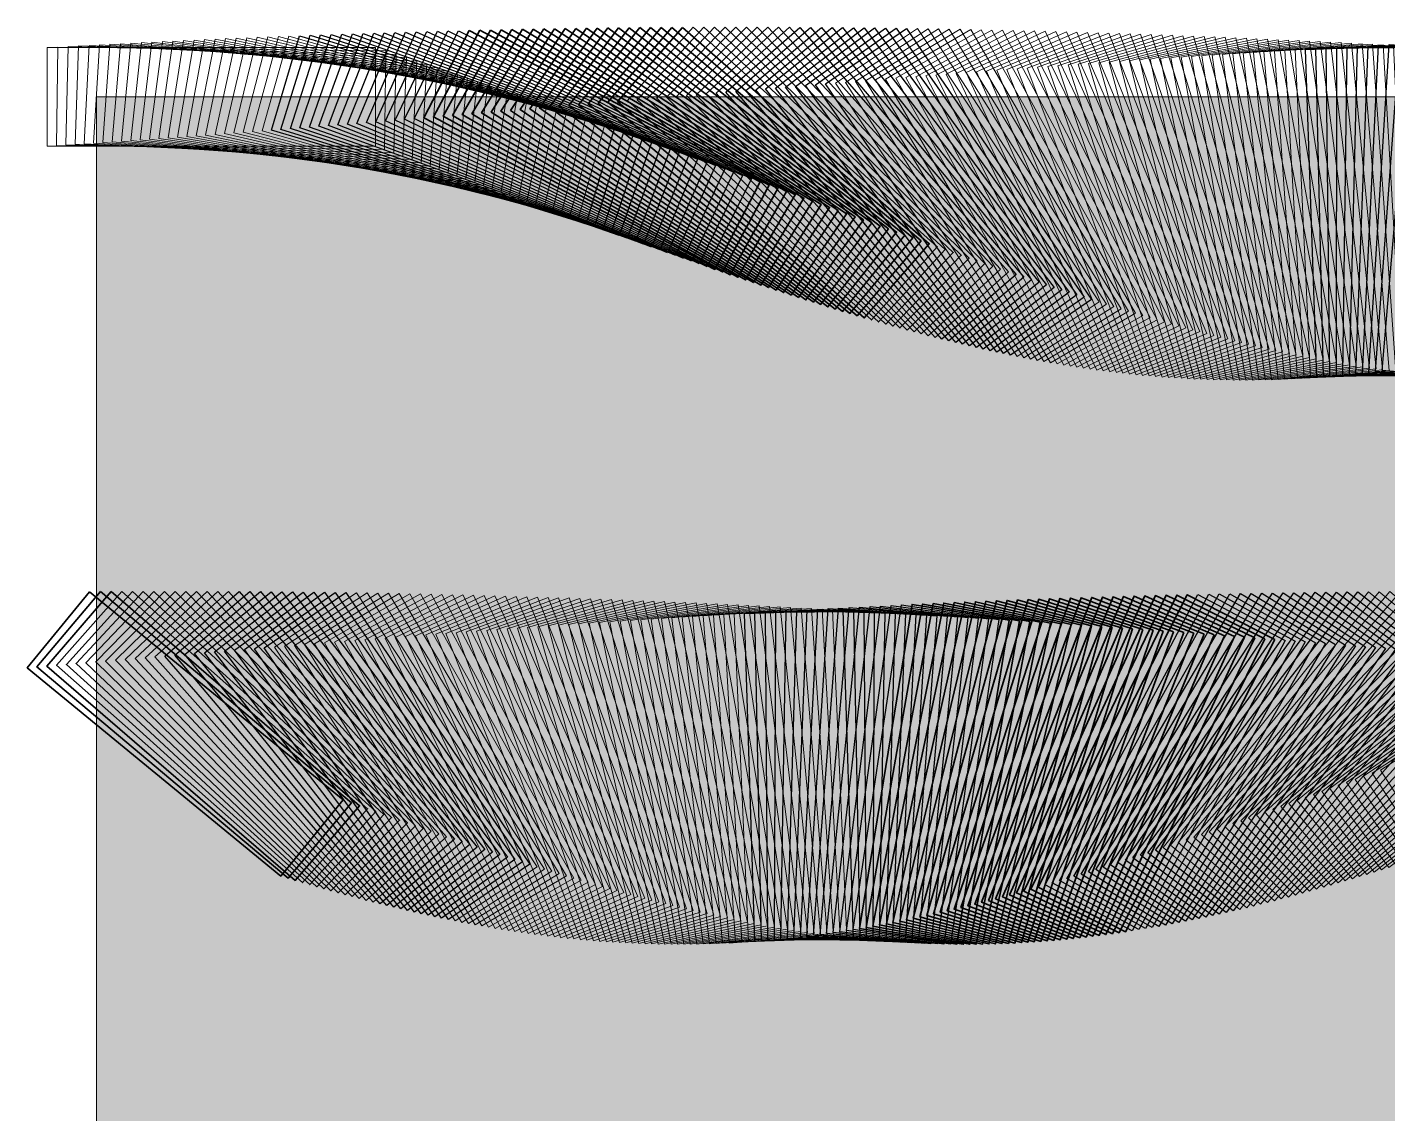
# Model space of a CAD drawing. Header units: inches. Extents: x -1.5 to 44, y 0 to 21.5.
# Drawn here: x -0.59 to 10.93, y 10.49 to 19.69 of the extents above; entities that cross this region are included whole.
import ezdxf

# ---------------------------------------------------------------- set-up
doc = ezdxf.new("R2010")
doc.units = ezdxf.units.IN
doc.header["$MEASUREMENT"] = 0
doc.layers.add('Layer 1', color=7, linetype='Continuous')

# ---------------------------------------------------------------- blocks, each defined once
blk = doc.blocks.new('block 2')
at = {"layer": 'Layer 1', "true_color": 0xe4d2e7}
h = blk.add_hatch(color=254, dxfattribs=at)
h.dxf.hatch_style = 2
h.paths.add_polyline_path([(0, 19.097), (41.667, 19.097), (41.667, 0), (0, 0)])
at = {"layer": 'Layer 1', "color": 216, "lineweight": 15, "true_color": 0x740171}
for points in [[(0.915, 19.582), (3.647, 19.084), (3.498, 18.265), (0.765, 18.762), (0.915, 19.582)], [(1.004, 19.586), (3.731, 19.056), (3.572, 18.238), (0.845, 18.768), (1.004, 19.586)], [(7.581, 19.663), (8.92, 17.229), (8.189, 16.827), (6.851, 19.262), (7.581, 19.663)], [(7.671, 19.661), (8.98, 17.211), (8.245, 16.818), (6.936, 19.268), (7.671, 19.661)], [(7.761, 19.659), (9.041, 17.194), (8.301, 16.81), (7.022, 19.275), (7.761, 19.659)], [(0.826, 19.578), (3.564, 19.113), (3.425, 18.292), (0.686, 18.756), (0.826, 19.578)], [(10.27, 19.569), (10.665, 16.819), (9.84, 16.701), (9.445, 19.45), (10.27, 19.569)], [(10.359, 19.565), (10.721, 16.811), (9.895, 16.702), (9.533, 19.456), (10.359, 19.565)], [(2.833, 14.888), (4.163, 12.45), (3.431, 12.051), (2.101, 14.489), (2.833, 14.888)], [(2.923, 14.886), (4.224, 12.432), (3.487, 12.042), (2.187, 14.496), (2.923, 14.886)], [(11.922, 14.345), (10.031, 12.31), (9.421, 12.877), (11.312, 14.912), (11.922, 14.345)], [(12.006, 14.338), (10.091, 12.325), (9.487, 12.9), (11.402, 14.912), (12.006, 14.338)], [(12.089, 14.33), (10.15, 12.341), (9.553, 12.923), (11.493, 14.912), (12.089, 14.33)], [(5.521, 14.793), (5.907, 12.042), (5.082, 11.927), (4.696, 14.678), (5.521, 14.793)], [(5.61, 14.789), (5.963, 12.034), (5.136, 11.928), (4.784, 14.683), (5.61, 14.789)]]:
    blk.add_lwpolyline(points, dxfattribs=at)
at = {"layer": 'Layer 1', "color": 216, "lineweight": 18, "true_color": 0x740171}
for points in [[(1.093, 19.59), (3.813, 19.027), (3.644, 18.211), (0.924, 18.774), (1.093, 19.59)], [(1.182, 19.593), (3.896, 18.998), (3.717, 18.184), (1.004, 18.78), (1.182, 19.593)], [(7.311, 19.669), (8.736, 17.284), (8.021, 16.857), (6.595, 19.241), (7.311, 19.669)], [(7.401, 19.667), (8.797, 17.266), (8.077, 16.847), (6.68, 19.248), (7.401, 19.667)], [(7.491, 19.665), (8.858, 17.247), (8.133, 16.837), (6.766, 19.255), (7.491, 19.665)], [(10.448, 19.56), (10.777, 16.802), (9.949, 16.703), (9.62, 19.462), (10.448, 19.56)], [(10.537, 19.556), (10.833, 16.794), (10.004, 16.705), (9.708, 19.467), (10.537, 19.556)], [(10.625, 19.551), (10.888, 16.786), (10.059, 16.707), (9.796, 19.473), (10.625, 19.551)], [(2.562, 14.894), (3.979, 12.505), (3.263, 12.08), (1.846, 14.469), (2.562, 14.894)], [(2.653, 14.892), (4.041, 12.486), (3.319, 12.07), (1.931, 14.476), (2.653, 14.892)], [(2.743, 14.89), (4.102, 12.468), (3.375, 12.06), (2.016, 14.482), (2.743, 14.89)], [(11.755, 14.359), (9.913, 12.279), (9.289, 12.831), (11.131, 14.911), (11.755, 14.359)], [(11.839, 14.352), (9.972, 12.294), (9.355, 12.854), (11.221, 14.912), (11.839, 14.352)], [(5.699, 14.785), (6.019, 12.025), (5.191, 11.93), (4.872, 14.689), (5.699, 14.785)], [(5.788, 14.78), (6.075, 12.017), (5.246, 11.931), (4.959, 14.694), (5.788, 14.78)], [(5.877, 14.776), (6.13, 12.01), (5.3, 11.934), (5.047, 14.7), (5.877, 14.776)]]:
    blk.add_lwpolyline(points, dxfattribs=at)
at = {"layer": 'Layer 1', "color": 216, "lineweight": 20, "true_color": 0x740171}
for points in [[(1.272, 19.597), (3.978, 18.969), (3.789, 18.158), (1.083, 18.786), (1.272, 19.597)], [(1.361, 19.601), (4.059, 18.941), (3.861, 18.131), (1.163, 18.792), (1.361, 19.601)], [(1.45, 19.605), (4.14, 18.912), (3.933, 18.105), (1.243, 18.798), (1.45, 19.605)], [(1.54, 19.608), (4.221, 18.883), (4.004, 18.079), (1.322, 18.804), (1.54, 19.608)], [(1.629, 19.612), (4.302, 18.855), (4.075, 18.053), (1.402, 18.81), (1.629, 19.612)], [(6.95, 19.675), (8.488, 17.362), (7.794, 16.9), (6.256, 19.213), (6.95, 19.675)], [(7.04, 19.673), (8.55, 17.342), (7.851, 16.889), (6.34, 19.22), (7.04, 19.673)], [(7.13, 19.672), (8.612, 17.323), (7.907, 16.878), (6.425, 19.227), (7.13, 19.672)], [(7.22, 19.67), (8.674, 17.303), (7.964, 16.867), (6.51, 19.234), (7.22, 19.67)], [(10.714, 19.547), (10.944, 16.779), (10.113, 16.71), (9.884, 19.478), (10.714, 19.547)], [(10.803, 19.542), (10.999, 16.772), (10.168, 16.713), (9.972, 19.483), (10.803, 19.542)], [(10.892, 19.538), (11.055, 16.765), (10.223, 16.716), (10.06, 19.489), (10.892, 19.538)], [(10.98, 19.533), (11.11, 16.758), (10.278, 16.719), (10.148, 19.494), (10.98, 19.533)], [(2.202, 14.9), (3.732, 12.582), (3.036, 12.123), (1.506, 14.441), (2.202, 14.9)], [(2.292, 14.899), (3.794, 12.562), (3.093, 12.111), (1.591, 14.448), (2.292, 14.899)], [(2.382, 14.897), (3.856, 12.543), (3.15, 12.101), (1.676, 14.455), (2.382, 14.897)], [(2.472, 14.896), (3.918, 12.523), (3.206, 12.09), (1.761, 14.462), (2.472, 14.896)], [(11.419, 14.387), (9.68, 12.221), (9.03, 12.743), (10.769, 14.909), (11.419, 14.387)], [(11.503, 14.38), (9.738, 12.235), (9.094, 12.765), (10.86, 14.909), (11.503, 14.38)], [(11.587, 14.373), (9.796, 12.249), (9.159, 12.787), (10.95, 14.91), (11.587, 14.373)], [(11.671, 14.366), (9.855, 12.264), (9.224, 12.809), (11.041, 14.911), (11.671, 14.366)], [(5.966, 14.771), (6.186, 12.002), (5.355, 11.936), (5.135, 14.705), (5.966, 14.771)], [(6.054, 14.767), (6.241, 11.995), (5.41, 11.939), (5.223, 14.711), (6.054, 14.767)], [(6.143, 14.762), (6.297, 11.988), (5.464, 11.942), (5.311, 14.716), (6.143, 14.762)], [(6.232, 14.757), (6.352, 11.982), (5.519, 11.946), (5.399, 14.721), (6.232, 14.757)]]:
    blk.add_lwpolyline(points, dxfattribs=at)
at = {"layer": 'Layer 1', "color": 216, "lineweight": 25, "true_color": 0x740171}
for points in [[(1.719, 19.615), (4.382, 18.826), (4.146, 18.027), (1.482, 18.816), (1.719, 19.615)], [(1.808, 19.618), (4.462, 18.798), (4.216, 18.001), (1.562, 18.822), (1.808, 19.618)], [(1.898, 19.622), (4.542, 18.769), (4.286, 17.976), (1.642, 18.829), (1.898, 19.622)], [(1.988, 19.625), (4.621, 18.741), (4.356, 17.951), (1.722, 18.835), (1.988, 19.625)], [(2.077, 19.628), (4.7, 18.712), (4.425, 17.925), (1.803, 18.841), (2.077, 19.628)], [(2.167, 19.631), (4.778, 18.684), (4.494, 17.9), (1.883, 18.848), (2.167, 19.631)], [(6.317, 19.683), (8.044, 17.507), (7.391, 16.989), (5.665, 19.165), (6.317, 19.683)], [(6.408, 19.682), (8.108, 17.485), (7.449, 16.975), (5.749, 19.172), (6.408, 19.682)], [(6.498, 19.681), (8.172, 17.464), (7.507, 16.962), (5.833, 19.179), (6.498, 19.681)], [(6.588, 19.68), (8.236, 17.443), (7.565, 16.949), (5.917, 19.186), (6.588, 19.68)], [(6.679, 19.679), (8.299, 17.423), (7.622, 16.936), (6.002, 19.193), (6.679, 19.679)], [(6.769, 19.678), (8.362, 17.402), (7.679, 16.924), (6.086, 19.2), (6.769, 19.678)], [(6.859, 19.676), (8.425, 17.382), (7.737, 16.912), (6.171, 19.207), (6.859, 19.676)], [(11.069, 19.528), (11.165, 16.752), (10.332, 16.723), (10.236, 19.499), (11.069, 19.528)], [(11.157, 19.523), (11.22, 16.746), (10.387, 16.727), (10.324, 19.504), (11.157, 19.523)], [(11.245, 19.518), (11.275, 16.741), (10.442, 16.732), (10.412, 19.509), (11.245, 19.518)], [(11.334, 19.513), (11.331, 16.736), (10.497, 16.737), (10.501, 19.514), (11.334, 19.513)], [(11.422, 19.508), (11.385, 16.731), (10.552, 16.742), (10.589, 19.519), (11.422, 19.508)], [(11.51, 19.503), (11.44, 16.726), (10.607, 16.747), (10.677, 19.524), (11.51, 19.503)], [(11.599, 19.498), (11.495, 16.722), (10.663, 16.753), (10.766, 19.529), (11.599, 19.498)], [(1.569, 14.908), (3.288, 12.726), (2.634, 12.21), (0.915, 14.392), (1.569, 14.908)], [(1.66, 14.907), (3.353, 12.705), (2.692, 12.197), (0.999, 14.399), (1.66, 14.907)], [(1.75, 14.906), (3.416, 12.684), (2.75, 12.184), (1.083, 14.406), (1.75, 14.906)], [(1.84, 14.905), (3.48, 12.663), (2.807, 12.171), (1.168, 14.413), (1.84, 14.905)], [(1.931, 14.904), (3.543, 12.642), (2.865, 12.158), (1.252, 14.42), (1.931, 14.904)], [(2.021, 14.903), (3.606, 12.622), (2.922, 12.146), (1.337, 14.427), (2.021, 14.903)], [(2.111, 14.902), (3.669, 12.602), (2.979, 12.134), (1.421, 14.434), (2.111, 14.902)], [(10.828, 14.436), (9.277, 12.132), (8.585, 12.597), (10.137, 14.901), (10.828, 14.436)], [(10.913, 14.429), (9.334, 12.144), (8.648, 12.617), (10.228, 14.903), (10.913, 14.429)], [(10.998, 14.422), (9.391, 12.156), (8.711, 12.638), (10.318, 14.904), (10.998, 14.422)], [(11.082, 14.415), (9.448, 12.168), (8.774, 12.658), (10.408, 14.905), (11.082, 14.415)], [(11.166, 14.408), (9.506, 12.181), (8.838, 12.679), (10.498, 14.906), (11.166, 14.408)], [(11.251, 14.401), (9.564, 12.194), (8.902, 12.7), (10.589, 14.907), (11.251, 14.401)], [(11.335, 14.394), (9.622, 12.208), (8.966, 12.722), (10.679, 14.908), (11.335, 14.394)], [(6.32, 14.752), (6.407, 11.976), (5.574, 11.95), (5.487, 14.726), (6.32, 14.752)], [(6.409, 14.747), (6.462, 11.97), (5.629, 11.954), (5.575, 14.732), (6.409, 14.747)], [(6.674, 14.732), (6.627, 11.955), (5.794, 11.969), (5.84, 14.747), (6.674, 14.732)], [(6.762, 14.728), (6.682, 11.951), (5.849, 11.975), (5.929, 14.751), (6.762, 14.728)], [(6.85, 14.722), (6.737, 11.947), (5.904, 11.981), (6.017, 14.756), (6.85, 14.722)], [(6.497, 14.743), (6.517, 11.965), (5.684, 11.959), (5.664, 14.737), (6.497, 14.743)], [(6.585, 14.738), (6.572, 11.96), (5.739, 11.964), (5.752, 14.742), (6.585, 14.738)]]:
    blk.add_lwpolyline(points, dxfattribs=at)
at = {"layer": 'Layer 1', "color": 216, "lineweight": 30, "true_color": 0x740171}
for points in [[(2.257, 19.634), (4.857, 18.655), (4.563, 17.876), (1.963, 18.854), (2.257, 19.634)], [(2.347, 19.637), (4.934, 18.627), (4.632, 17.851), (2.044, 18.861), (2.347, 19.637)], [(2.436, 19.64), (5.012, 18.599), (4.7, 17.826), (2.124, 18.867), (2.436, 19.64)], [(2.526, 19.642), (5.089, 18.571), (4.768, 17.802), (2.205, 18.873), (2.526, 19.642)], [(2.616, 19.645), (5.166, 18.543), (4.835, 17.778), (2.286, 18.88), (2.616, 19.645)], [(2.706, 19.648), (5.242, 18.515), (4.903, 17.754), (2.366, 18.887), (2.706, 19.648)], [(2.796, 19.65), (5.319, 18.487), (4.97, 17.73), (2.447, 18.893), (2.796, 19.65)], [(2.886, 19.652), (5.394, 18.459), (5.037, 17.707), (2.528, 18.9), (2.886, 19.652)], [(2.976, 19.655), (5.47, 18.432), (5.103, 17.683), (2.609, 18.907), (2.976, 19.655)], [(3.066, 19.657), (5.545, 18.404), (5.169, 17.66), (2.69, 18.913), (3.066, 19.657)], [(5.504, 19.687), (7.455, 17.709), (6.862, 17.124), (4.911, 19.101), (5.504, 19.687)], [(5.594, 19.686), (7.522, 17.686), (6.922, 17.108), (4.994, 19.108), (5.594, 19.686)], [(5.685, 19.686), (7.588, 17.663), (6.981, 17.092), (5.078, 19.115), (5.685, 19.686)], [(5.775, 19.686), (7.654, 17.64), (7.04, 17.076), (5.161, 19.122), (5.775, 19.686)], [(5.866, 19.686), (7.72, 17.617), (7.099, 17.061), (5.245, 19.129), (5.866, 19.686)], [(5.956, 19.685), (7.785, 17.595), (7.158, 17.046), (5.329, 19.136), (5.956, 19.685)], [(6.046, 19.685), (7.85, 17.572), (7.216, 17.031), (5.413, 19.143), (6.046, 19.685)], [(6.137, 19.684), (7.915, 17.55), (7.275, 17.017), (5.497, 19.151), (6.137, 19.684)], [(6.227, 19.683), (7.98, 17.528), (7.333, 17.003), (5.581, 19.158), (6.227, 19.683)], [(11.687, 19.493), (11.55, 16.718), (10.718, 16.759), (10.854, 19.534), (11.687, 19.493)], [(11.775, 19.488), (11.605, 16.715), (10.773, 16.766), (10.943, 19.539), (11.775, 19.488)], [(11.863, 19.482), (11.66, 16.712), (10.828, 16.773), (11.032, 19.543), (11.863, 19.482)], [(11.951, 19.477), (11.714, 16.709), (10.884, 16.78), (11.12, 19.548), (11.951, 19.477)], [(0.756, 14.912), (2.7, 12.928), (2.105, 12.345), (0.161, 14.329), (0.756, 14.912)], [(0.846, 14.912), (2.767, 12.905), (2.165, 12.329), (0.244, 14.336), (0.846, 14.912)], [(0.937, 14.912), (2.833, 12.882), (2.224, 12.313), (0.328, 14.343), (0.937, 14.912)], [(1.027, 14.912), (2.899, 12.859), (2.283, 12.297), (0.411, 14.35), (1.027, 14.912)], [(1.117, 14.911), (2.964, 12.836), (2.342, 12.282), (0.495, 14.357), (1.117, 14.911)], [(1.208, 14.911), (3.03, 12.814), (2.401, 12.267), (0.579, 14.364), (1.208, 14.911)], [(1.298, 14.91), (3.095, 12.792), (2.459, 12.253), (0.663, 14.371), (1.298, 14.91)], [(1.389, 14.91), (3.16, 12.769), (2.518, 12.238), (0.747, 14.378), (1.389, 14.91)], [(1.479, 14.909), (3.224, 12.748), (2.576, 12.224), (0.831, 14.385), (1.479, 14.909)], [(10.063, 14.497), (8.768, 12.04), (8.031, 12.428), (9.325, 14.886), (10.063, 14.497)], [(10.148, 14.491), (8.824, 12.049), (8.092, 12.446), (9.416, 14.888), (10.148, 14.491)], [(10.233, 14.484), (8.881, 12.058), (8.153, 12.464), (9.506, 14.89), (10.233, 14.484)], [(10.319, 14.477), (8.937, 12.067), (8.214, 12.482), (9.596, 14.892), (10.319, 14.477)], [(10.404, 14.47), (8.993, 12.077), (8.275, 12.501), (9.686, 14.893), (10.404, 14.47)], [(10.489, 14.463), (9.05, 12.088), (8.337, 12.519), (9.776, 14.895), (10.489, 14.463)], [(10.574, 14.457), (9.106, 12.098), (8.399, 12.538), (9.866, 14.897), (10.574, 14.457)], [(10.659, 14.45), (9.163, 12.109), (8.461, 12.558), (9.957, 14.898), (10.659, 14.45)], [(10.744, 14.443), (9.22, 12.12), (8.523, 12.578), (10.047, 14.9), (10.744, 14.443)], [(6.938, 14.717), (6.792, 11.943), (5.96, 11.987), (6.106, 14.761), (6.938, 14.717)], [(7.026, 14.712), (6.847, 11.94), (6.015, 11.994), (6.194, 14.766), (7.026, 14.712)], [(7.114, 14.706), (6.901, 11.937), (6.07, 12.001), (6.283, 14.77), (7.114, 14.706)], [(7.202, 14.701), (6.956, 11.934), (6.126, 12.008), (6.372, 14.775), (7.202, 14.701)], [(7.29, 14.696), (7.011, 11.932), (6.181, 12.016), (6.461, 14.779), (7.29, 14.696)], [(7.377, 14.69), (7.065, 11.93), (6.237, 12.024), (6.549, 14.784), (7.377, 14.69)], [(7.465, 14.685), (7.12, 11.928), (6.293, 12.032), (6.638, 14.788), (7.465, 14.685)], [(7.553, 14.679), (7.174, 11.927), (6.349, 12.041), (6.727, 14.793), (7.553, 14.679)], [(7.64, 14.673), (7.229, 11.926), (6.405, 12.05), (6.816, 14.797), (7.64, 14.673)]]:
    blk.add_lwpolyline(points, dxfattribs=at)
at = {"layer": 'Layer 1', "color": 216, "lineweight": 35, "true_color": 0x740171}
for points in [[(3.156, 19.659), (5.62, 18.377), (5.235, 17.637), (2.771, 18.92), (3.156, 19.659)], [(3.246, 19.661), (5.695, 18.349), (5.301, 17.615), (2.853, 18.927), (3.246, 19.661)], [(3.336, 19.663), (5.769, 18.322), (5.366, 17.592), (2.934, 18.934), (3.336, 19.663)], [(3.427, 19.665), (5.843, 18.295), (5.431, 17.57), (3.015, 18.94), (3.427, 19.665)], [(3.517, 19.667), (5.916, 18.268), (5.496, 17.548), (3.097, 18.947), (3.517, 19.667)], [(3.607, 19.669), (5.989, 18.241), (5.561, 17.526), (3.178, 18.954), (3.607, 19.669)], [(3.697, 19.671), (6.062, 18.214), (5.625, 17.504), (3.26, 18.961), (3.697, 19.671)], [(3.787, 19.672), (6.135, 18.187), (5.689, 17.483), (3.342, 18.968), (3.787, 19.672)], [(3.877, 19.674), (6.207, 18.161), (5.753, 17.462), (3.424, 18.975), (3.877, 19.674)], [(3.968, 19.675), (6.279, 18.134), (5.817, 17.441), (3.506, 18.982), (3.968, 19.675)], [(4.058, 19.676), (6.351, 18.108), (5.88, 17.42), (3.587, 18.989), (4.058, 19.676)], [(4.148, 19.678), (6.422, 18.082), (5.943, 17.4), (3.67, 18.996), (4.148, 19.678)], [(4.239, 19.679), (6.493, 18.056), (6.006, 17.379), (3.752, 19.003), (4.239, 19.679)], [(4.329, 19.68), (6.564, 18.03), (6.069, 17.36), (3.834, 19.01), (4.329, 19.68)], [(4.419, 19.681), (6.634, 18.004), (6.131, 17.34), (3.916, 19.017), (4.419, 19.681)], [(4.51, 19.682), (6.704, 17.979), (6.193, 17.32), (3.999, 19.023), (4.51, 19.682)], [(4.6, 19.683), (6.774, 17.953), (6.255, 17.301), (4.081, 19.031), (4.6, 19.683)], [(4.69, 19.683), (6.843, 17.928), (6.317, 17.282), (4.164, 19.038), (4.69, 19.683)], [(4.781, 19.684), (6.912, 17.903), (6.378, 17.264), (4.246, 19.045), (4.781, 19.684)], [(4.871, 19.685), (6.981, 17.878), (6.439, 17.245), (4.329, 19.052), (4.871, 19.685)], [(4.962, 19.685), (7.05, 17.854), (6.5, 17.227), (4.412, 19.059), (4.962, 19.685)], [(5.052, 19.686), (7.118, 17.829), (6.561, 17.209), (4.495, 19.066), (5.052, 19.686)], [(5.142, 19.686), (7.186, 17.805), (6.622, 17.192), (4.578, 19.073), (5.142, 19.686)], [(5.233, 19.686), (7.254, 17.781), (6.682, 17.174), (4.661, 19.08), (5.233, 19.686)], [(5.323, 19.686), (7.321, 17.757), (6.742, 17.157), (4.744, 19.087), (5.323, 19.686)], [(5.413, 19.687), (7.388, 17.733), (6.802, 17.141), (4.827, 19.094), (5.413, 19.687)], [(-0.058, 14.909), (2.089, 13.147), (1.56, 12.502), (-0.586, 14.265), (-0.058, 14.909)], [(0.033, 14.91), (2.158, 13.122), (1.622, 12.484), (-0.504, 14.272), (0.033, 14.91)], [(0.123, 14.911), (2.227, 13.097), (1.683, 12.466), (-0.421, 14.279), (0.123, 14.911)], [(0.214, 14.911), (2.295, 13.072), (1.744, 12.447), (-0.338, 14.287), (0.214, 14.911)], [(0.304, 14.911), (2.364, 13.048), (1.805, 12.43), (-0.255, 14.293), (0.304, 14.911)], [(0.394, 14.912), (2.432, 13.023), (1.865, 12.412), (-0.172, 14.301), (0.394, 14.912)], [(0.485, 14.912), (2.499, 12.999), (1.925, 12.395), (-0.089, 14.308), (0.485, 14.912)], [(0.575, 14.912), (2.566, 12.975), (1.985, 12.378), (-0.006, 14.315), (0.575, 14.912)], [(0.666, 14.912), (2.633, 12.952), (2.045, 12.361), (0.077, 14.322), (0.666, 14.912)], [(9.205, 14.564), (8.214, 11.968), (7.435, 12.266), (8.426, 14.861), (9.205, 14.564)], [(9.291, 14.557), (8.269, 11.974), (7.494, 12.281), (8.516, 14.864), (9.291, 14.557)], [(9.377, 14.551), (8.324, 11.98), (7.553, 12.296), (8.606, 14.866), (9.377, 14.551)], [(9.463, 14.544), (8.379, 11.986), (7.612, 12.311), (8.696, 14.869), (9.463, 14.544)], [(9.549, 14.537), (8.435, 11.993), (7.671, 12.327), (8.785, 14.872), (9.549, 14.537)], [(9.635, 14.531), (8.49, 12), (7.731, 12.343), (8.875, 14.874), (9.635, 14.531)], [(9.72, 14.524), (8.546, 12.007), (7.79, 12.36), (8.965, 14.877), (9.72, 14.524)], [(9.806, 14.518), (8.601, 12.015), (7.85, 12.376), (9.055, 14.879), (9.806, 14.518)], [(9.892, 14.511), (8.657, 12.023), (7.91, 12.393), (9.145, 14.881), (9.892, 14.511)], [(9.977, 14.504), (8.713, 12.031), (7.971, 12.41), (9.235, 14.884), (9.977, 14.504)], [(7.728, 14.668), (7.283, 11.926), (6.461, 12.059), (6.905, 14.801), (7.728, 14.668)], [(7.815, 14.662), (7.338, 11.925), (6.517, 12.068), (6.994, 14.805), (7.815, 14.662)], [(7.903, 14.656), (7.393, 11.925), (6.573, 12.078), (7.084, 14.809), (7.903, 14.656)], [(7.99, 14.65), (7.447, 11.926), (6.63, 12.089), (7.173, 14.813), (7.99, 14.65)], [(8.077, 14.644), (7.502, 11.927), (6.687, 12.099), (7.262, 14.817), (8.077, 14.644)], [(8.164, 14.638), (7.556, 11.928), (6.743, 12.11), (7.351, 14.821), (8.164, 14.638)], [(8.252, 14.632), (7.611, 11.929), (6.8, 12.122), (7.441, 14.824), (8.252, 14.632)], [(8.338, 14.626), (7.666, 11.931), (6.857, 12.133), (7.53, 14.828), (8.338, 14.626)], [(8.425, 14.62), (7.72, 11.933), (6.914, 12.145), (7.619, 14.832), (8.425, 14.62)], [(8.512, 14.614), (7.775, 11.936), (6.971, 12.157), (7.709, 14.835), (8.512, 14.614)], [(8.599, 14.608), (7.83, 11.939), (7.029, 12.17), (7.798, 14.839), (8.599, 14.608)], [(8.686, 14.602), (7.884, 11.942), (7.086, 12.183), (7.888, 14.842), (8.686, 14.602)], [(8.772, 14.595), (7.939, 11.946), (7.144, 12.196), (7.978, 14.845), (8.772, 14.595)], [(8.859, 14.589), (7.994, 11.949), (7.202, 12.209), (8.067, 14.849), (8.859, 14.589)], [(8.946, 14.583), (8.049, 11.954), (7.26, 12.223), (8.157, 14.852), (8.946, 14.583)], [(9.032, 14.576), (8.104, 11.958), (7.318, 12.237), (8.247, 14.855), (9.032, 14.576)], [(9.118, 14.57), (8.159, 11.963), (7.377, 12.251), (8.336, 14.858), (9.118, 14.57)]]:
    blk.add_lwpolyline(points, dxfattribs=at)
at = {"layer": 'Layer 1', "color": 216, "lineweight": 13, "true_color": 0x740171}
for points in [[(7.851, 19.657), (9.101, 17.176), (8.357, 16.801), (7.107, 19.282), (7.851, 19.657)], [(7.941, 19.655), (9.162, 17.159), (8.413, 16.793), (7.193, 19.288), (7.941, 19.655)], [(8.031, 19.652), (9.222, 17.142), (8.468, 16.785), (7.278, 19.295), (8.031, 19.652)], [(0.558, 19.565), (3.312, 19.199), (3.202, 18.373), (0.449, 18.739), (0.558, 19.565)], [(0.647, 19.569), (3.397, 19.171), (3.277, 18.346), (0.528, 18.745), (0.647, 19.569)], [(0.737, 19.574), (3.481, 19.142), (3.351, 18.319), (0.607, 18.75), (0.737, 19.574)], [(10.003, 19.581), (10.497, 16.848), (9.677, 16.7), (9.183, 19.433), (10.003, 19.581)], [(10.092, 19.577), (10.553, 16.838), (9.731, 16.7), (9.27, 19.439), (10.092, 19.577)], [(10.181, 19.573), (10.609, 16.829), (9.786, 16.7), (9.357, 19.445), (10.181, 19.573)], [(3.013, 14.884), (4.284, 12.414), (3.543, 12.033), (2.272, 14.503), (3.013, 14.884)], [(3.103, 14.882), (4.345, 12.397), (3.599, 12.024), (2.358, 14.509), (3.103, 14.882)], [(3.193, 14.88), (4.405, 12.38), (3.655, 12.017), (2.443, 14.516), (3.193, 14.88)], [(12.173, 14.323), (10.21, 12.358), (9.62, 12.947), (11.583, 14.912), (12.173, 14.323)], [(12.256, 14.316), (10.27, 12.374), (9.687, 12.97), (11.673, 14.912), (12.256, 14.316)], [(12.339, 14.309), (10.33, 12.391), (9.754, 12.994), (11.764, 14.912), (12.339, 14.309)], [(5.165, 14.81), (5.682, 12.081), (4.864, 11.926), (4.346, 14.655), (5.165, 14.81)], [(5.254, 14.806), (5.739, 12.071), (4.918, 11.925), (4.434, 14.661), (5.254, 14.806)], [(5.343, 14.802), (5.795, 12.061), (4.973, 11.925), (4.521, 14.666), (5.343, 14.802)], [(5.433, 14.798), (5.851, 12.052), (5.027, 11.926), (4.609, 14.672), (5.433, 14.798)]]:
    blk.add_lwpolyline(points, dxfattribs=at)
at = {"layer": 'Layer 1', "color": 216, "lineweight": 9, "true_color": 0x740171}
for points in [[(8.121, 19.65), (9.281, 17.126), (8.524, 16.778), (7.364, 19.302), (8.121, 19.65)], [(8.211, 19.647), (9.341, 17.11), (8.58, 16.771), (7.45, 19.308), (8.211, 19.647)], [(8.301, 19.645), (9.4, 17.094), (8.635, 16.764), (7.536, 19.315), (8.301, 19.645)], [(8.391, 19.642), (9.459, 17.078), (8.69, 16.758), (7.622, 19.322), (8.391, 19.642)], [(9.646, 19.597), (10.27, 16.89), (9.458, 16.703), (8.834, 19.41), (9.646, 19.597)], [(9.735, 19.593), (10.327, 16.879), (9.513, 16.702), (8.921, 19.416), (9.735, 19.593)], [(9.824, 19.589), (10.384, 16.868), (9.567, 16.701), (9.008, 19.421), (9.824, 19.589)], [(9.913, 19.585), (10.44, 16.858), (9.622, 16.7), (9.095, 19.427), (9.913, 19.585)], [(0.203, 19.547), (2.971, 19.314), (2.901, 18.484), (0.133, 18.717), (0.203, 19.547)], [(0.292, 19.552), (3.057, 19.286), (2.977, 18.456), (0.212, 18.722), (0.292, 19.552)], [(0.381, 19.556), (3.142, 19.257), (3.052, 18.428), (0.291, 18.728), (0.381, 19.556)], [(0.47, 19.561), (3.227, 19.228), (3.128, 18.401), (0.37, 18.733), (0.47, 19.561)], [(3.283, 14.877), (4.465, 12.363), (3.71, 12.009), (2.529, 14.523), (3.283, 14.877)], [(3.373, 14.875), (4.524, 12.347), (3.766, 12.001), (2.615, 14.529), (3.373, 14.875)], [(3.463, 14.872), (4.584, 12.331), (3.821, 11.994), (2.701, 14.536), (3.463, 14.872)], [(3.553, 14.87), (4.643, 12.315), (3.877, 11.988), (2.787, 14.543), (3.553, 14.87)], [(12.422, 14.302), (10.39, 12.408), (9.822, 13.018), (11.854, 14.912), (12.422, 14.302)], [(12.505, 14.295), (10.45, 12.426), (9.89, 13.042), (11.945, 14.912), (12.505, 14.295)], [(12.588, 14.288), (10.511, 12.444), (9.958, 13.067), (12.035, 14.911), (12.588, 14.288)], [(12.671, 14.281), (10.572, 12.462), (10.026, 13.091), (12.125, 14.911), (12.671, 14.281)], [(4.897, 14.822), (5.512, 12.113), (4.7, 11.928), (4.085, 14.637), (4.897, 14.822)], [(4.987, 14.818), (5.569, 12.102), (4.754, 11.927), (4.172, 14.643), (4.987, 14.818)], [(5.076, 14.814), (5.626, 12.091), (4.809, 11.926), (4.259, 14.649), (5.076, 14.814)]]:
    blk.add_lwpolyline(points, dxfattribs=at)
at = {"layer": 'Layer 1', "color": 216, "lineweight": 5, "true_color": 0x740171}
for points in [[(8.481, 19.639), (9.518, 17.063), (8.745, 16.751), (7.708, 19.328), (8.481, 19.639)], [(8.571, 19.637), (9.577, 17.048), (8.801, 16.746), (7.794, 19.335), (8.571, 19.637)], [(8.661, 19.634), (9.636, 17.033), (8.856, 16.74), (7.88, 19.341), (8.661, 19.634)], [(8.75, 19.631), (9.694, 17.018), (8.911, 16.735), (7.967, 19.348), (8.75, 19.631)], [(9.288, 19.611), (10.042, 16.938), (9.24, 16.712), (8.486, 19.385), (9.288, 19.611)], [(9.377, 19.608), (10.099, 16.925), (9.294, 16.709), (8.573, 19.391), (9.377, 19.608)], [(9.467, 19.604), (10.156, 16.913), (9.349, 16.707), (8.66, 19.397), (9.467, 19.604)], [(9.556, 19.601), (10.213, 16.902), (9.404, 16.705), (8.747, 19.403), (9.556, 19.601)], [(-0.151, 19.529), (2.625, 19.429), (2.595, 18.596), (-0.181, 18.696), (-0.151, 19.529)], [(-0.063, 19.533), (2.712, 19.4), (2.672, 18.568), (-0.103, 18.701), (-0.063, 19.533)], [(0.026, 19.538), (2.798, 19.372), (2.749, 18.54), (-0.024, 18.706), (0.026, 19.538)], [(0.114, 19.543), (2.885, 19.343), (2.825, 18.512), (0.054, 18.712), (0.114, 19.543)], [(3.643, 14.867), (4.702, 12.299), (3.932, 11.981), (2.873, 14.549), (3.643, 14.867)], [(3.733, 14.864), (4.761, 12.284), (3.987, 11.975), (2.959, 14.556), (3.733, 14.864)], [(3.823, 14.861), (4.82, 12.269), (4.042, 11.97), (3.045, 14.562), (3.823, 14.861)], [(12.754, 14.274), (10.633, 12.48), (10.095, 13.116), (12.216, 14.91), (12.754, 14.274)], [(12.837, 14.267), (10.694, 12.498), (10.164, 13.141), (12.306, 14.909), (12.837, 14.267)], [(12.919, 14.26), (10.756, 12.517), (10.233, 13.166), (12.396, 14.909), (12.919, 14.26)], [(13.002, 14.253), (10.818, 12.536), (10.303, 13.192), (12.487, 14.908), (13.002, 14.253)], [(13.495, 14.211), (11.193, 12.656), (10.727, 13.347), (13.029, 14.901), (13.495, 14.211)], [(13.577, 14.204), (11.257, 12.677), (10.799, 13.373), (13.119, 14.9), (13.577, 14.204)], [(13.659, 14.197), (11.321, 12.698), (10.871, 13.399), (13.209, 14.899), (13.659, 14.197)], [(3.912, 14.858), (4.879, 12.254), (4.097, 11.964), (3.131, 14.569), (3.912, 14.858)], [(4.002, 14.856), (4.937, 12.24), (4.152, 11.959), (3.217, 14.575), (4.002, 14.856)], [(4.45, 14.839), (5.227, 12.172), (4.427, 11.939), (3.65, 14.607), (4.45, 14.839)], [(4.54, 14.836), (5.284, 12.16), (4.481, 11.937), (3.737, 14.613), (4.54, 14.836)], [(4.629, 14.832), (5.342, 12.148), (4.536, 11.934), (3.824, 14.619), (4.629, 14.832)], [(4.719, 14.829), (5.399, 12.136), (4.591, 11.932), (3.911, 14.625), (4.719, 14.829)], [(4.808, 14.825), (5.456, 12.124), (4.645, 11.93), (3.998, 14.631), (4.808, 14.825)]]:
    blk.add_lwpolyline(points, dxfattribs=at)
at = {"layer": 'Layer 1', "lineweight": 0}
for points in [[(8.84, 19.628), (9.753, 17.004), (8.966, 16.73), (8.053, 19.354), (8.84, 19.628)], [(8.93, 19.625), (9.811, 16.99), (9.021, 16.726), (8.139, 19.36), (8.93, 19.625)], [(9.019, 19.621), (9.869, 16.977), (9.075, 16.722), (8.226, 19.367), (9.019, 19.621)], [(9.109, 19.618), (9.927, 16.963), (9.13, 16.718), (8.312, 19.373), (9.109, 19.618)], [(9.198, 19.615), (9.984, 16.95), (9.185, 16.715), (8.399, 19.379), (9.198, 19.615)], [(-0.417, 19.514), (2.361, 19.514), (2.361, 18.681), (-0.417, 18.681), (-0.417, 19.514)], [(-0.328, 19.519), (2.449, 19.486), (2.439, 18.652), (-0.338, 18.686), (-0.328, 19.519)], [(-0.24, 19.524), (2.537, 19.457), (2.517, 18.624), (-0.26, 18.691), (-0.24, 19.524)], [(0, 19.097), (41.667, 19.097), (41.667, 0), (0, 0), (0, 19.097)], [(0, 19.097), (0, 0), (41.667, 0), (41.667, 19.097), (0, 19.097)], [(13.084, 14.246), (10.88, 12.556), (10.373, 13.217), (12.577, 14.907), (13.084, 14.246)], [(13.167, 14.239), (10.942, 12.575), (10.443, 13.243), (12.667, 14.906), (13.167, 14.239)], [(13.249, 14.232), (11.004, 12.595), (10.513, 13.268), (12.758, 14.905), (13.249, 14.232)], [(13.331, 14.225), (11.067, 12.615), (10.584, 13.294), (12.848, 14.904), (13.331, 14.225)], [(13.413, 14.218), (11.13, 12.635), (10.655, 13.32), (12.938, 14.903), (13.413, 14.218)], [(4.092, 14.853), (4.995, 12.226), (4.207, 11.955), (3.304, 14.581), (4.092, 14.853)], [(4.182, 14.849), (5.053, 12.212), (4.262, 11.95), (3.39, 14.588), (4.182, 14.849)], [(4.271, 14.846), (5.111, 12.198), (4.317, 11.946), (3.477, 14.594), (4.271, 14.846)], [(4.361, 14.843), (5.169, 12.185), (4.372, 11.943), (3.563, 14.6), (4.361, 14.843)]]:
    blk.add_lwpolyline(points, dxfattribs=at)

msp = doc.modelspace()

# ---------------------------------------------------------------- block references
at = {"layer": 'Layer 1'}
msp.add_blockref('block 2', (0, 0), dxfattribs=at)

doc.saveas('drawing.dxf')
